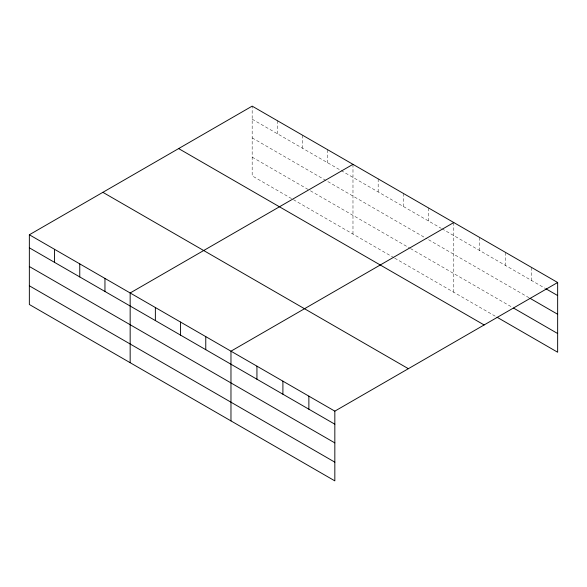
<?xml version="1.0" encoding="UTF-8"?>
<svg xmlns="http://www.w3.org/2000/svg" width="587" height="587" viewBox="0 0 587 587"><rect width="100%" height="100%" fill="white"/><g stroke="black" fill="none" stroke-linecap="round" stroke-linejoin="round"><path stroke-width="0.44" stroke-dasharray="2.94 2.2" d="M393.928 257.7L252.168 175.858L252.168 106.13M252.168 119.183L340.372 170.113M341.164 170.568L441.182 228.314M441.974 228.769L545.059 288.29M252.168 137.886L427.006 238.828M428.583 239.738L529.32 297.903M252.168 157.155L309.657 190.349M310.442 190.804L409.682 248.096M410.467 248.55L512.796 307.632M394.713 258.155L496.272 316.789M531.683 267.511L531.683 280.564M505.715 252.52L505.715 265.573M479.748 237.53L479.748 250.583M453.788 222.539L453.788 292.26M428.583 207.989L428.583 221.042M403.379 193.439L403.379 206.492M378.175 178.888L378.175 191.942M352.978 164.338L352.978 234.059M327.773 149.788L327.773 162.834M302.569 135.23L302.569 148.284M277.365 120.68L277.365 133.733"/><path stroke-width="0.88" d="M334.832 442.899L334.832 411.142L29.35 234.771L29.35 304.499L334.832 480.87L334.832 442.899L29.35 266.527M497.064 317.244L557.65 352.229L557.65 282.501L252.168 106.13L29.35 234.771M352.978 164.338L130.16 292.979L130.16 362.7M453.788 222.539L230.97 351.18L230.97 420.901M334.832 411.142L557.65 282.501M545.844 288.745L557.65 295.555M530.112 298.357L557.65 314.258M513.588 308.087L557.65 333.526M178.639 148.584L484.121 324.956M102.879 192.323L408.361 368.695M29.35 247.824L334.832 424.196M29.35 285.796L334.832 462.167M308.872 396.152L308.872 409.205M282.905 381.161L282.905 394.215M256.937 366.171L256.937 379.224M205.766 336.63L205.766 349.683M180.569 322.08L180.569 335.133M155.364 307.529L155.364 320.583M104.956 278.429L104.956 291.482M79.759 263.871L79.759 276.925M54.554 249.321L54.554 262.374"/></g></svg>
